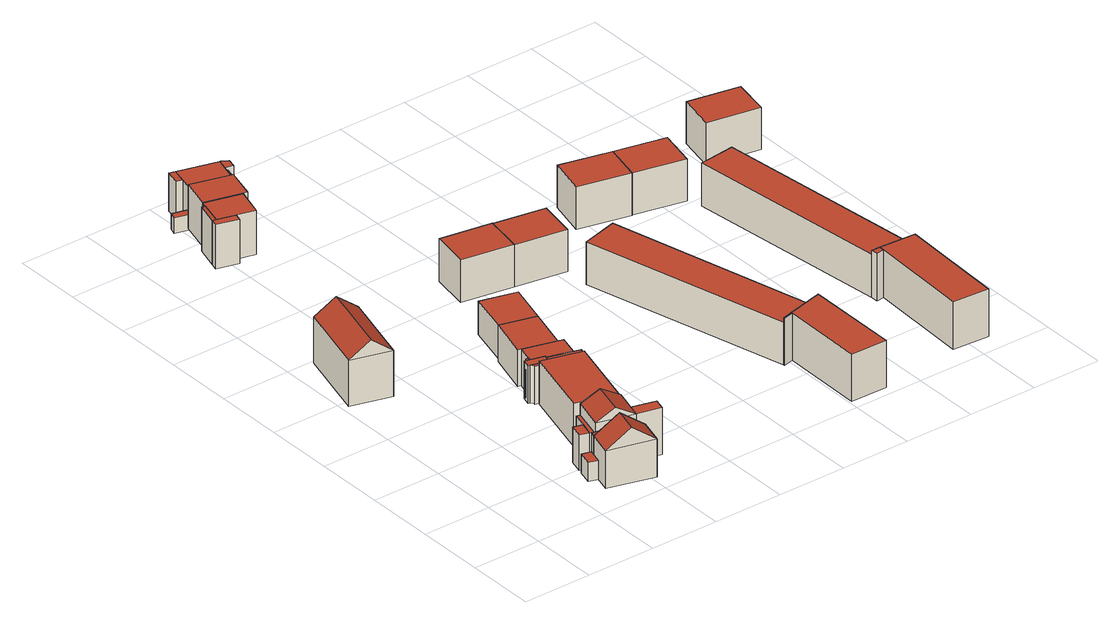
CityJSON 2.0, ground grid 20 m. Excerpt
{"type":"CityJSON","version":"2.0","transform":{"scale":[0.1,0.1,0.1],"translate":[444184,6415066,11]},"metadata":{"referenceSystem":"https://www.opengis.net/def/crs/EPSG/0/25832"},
"CityObjects":{
"building1":{"type":"Building","attributes":{"name":"PalmerstraÃe","function":"31001_1010","roofType":"3100","measuredHeight":17.87,"storeysAboveGround":4},"geometry":[{"type":"Solid","lod":"2","boundaries":[[[[0,1,2,3]],[[4,5,1,0]],[[6,7,5,4]],[[3,2,7,6]],[[0,8,4]],[[6,9,3]],[[3,9,8,0]],[[4,8,9,6]],[[1,5,7,2]]]],"semantics":{"surfaces":[{"type":"WallSurface"},{"type":"RoofSurface","Flaechenneigung":"53.3262063543218","Flaechenrichtung":"285.174370430867","Flaechengroesse":"165.221663962903"},{"type":"RoofSurface","Flaechenneigung":"53.3262239040258","Flaechenrichtung":"105.172777276042","Flaechengroesse":"165.224297874165"},{"type":"GroundSurface"}],"values":[[0,0,0,0,0,0,1,2,3]]}}]},
"building2":{"type":"Building","attributes":{"name":"PalmerstraÃe","function":"31001_1010"},"children":["building2-1","building2-2","building2-3"]},
"building2-1":{"type":"BuildingPart","attributes":{"roofType":"1000","measuredHeight":5.47,"storeysAboveGround":3},"parents":["building2"],"geometry":[{"type":"Solid","lod":"2","boundaries":[[[[10,11,12,13]],[[14,15,11,10]],[[16,17,15,14]],[[13,12,17,16]],[[14,10,13,16]],[[11,15,17,12]]]],"semantics":{"surfaces":[{"type":"WallSurface"},{"type":"RoofSurface","Flaechenneigung":"90","Flaechenrichtung":"0","Flaechengroesse":"11.9867697194976"},{"type":"GroundSurface"}],"values":[[0,0,0,0,1,2]]}}]},
"building2-2":{"type":"BuildingPart","attributes":{"roofType":"1000","measuredHeight":11.01,"storeysAboveGround":3},"parents":["building2"],"geometry":[{"type":"Solid","lod":"2","boundaries":[[[[18,19,20,21]],[[22,23,19,18]],[[24,15,23,22]],[[21,20,15,24]],[[22,18,21,24]],[[19,23,15,20]]]],"semantics":{"surfaces":[{"type":"WallSurface"},{"type":"RoofSurface","Flaechenneigung":"90","Flaechenrichtung":"0","Flaechengroesse":"14.927198244643"},{"type":"GroundSurface"}],"values":[[0,0,0,0,1,2]]}}]},
"building2-3":{"type":"BuildingPart","attributes":{"roofType":"3100","measuredHeight":16.11,"storeysAboveGround":3},"parents":["building2"],"geometry":[{"type":"Solid","lod":"2","boundaries":[[[[25,26,27,28]],[[29,30,26,25]],[[22,23,30,29]],[[28,27,23,22]],[[25,31,29]],[[22,32,28]],[[28,32,31,25]],[[29,31,32,22]],[[26,30,23,27]]]],"semantics":{"surfaces":[{"type":"WallSurface"},{"type":"RoofSurface","Flaechenneigung":"53.3570650582758","Flaechenrichtung":"105.169505049683","Flaechengroesse":"64.5925105386261"},{"type":"RoofSurface","Flaechenneigung":"53.3572821043724","Flaechenrichtung":"285.171115471322","Flaechengroesse":"64.5947381424266"},{"type":"GroundSurface"}],"values":[[0,0,0,0,0,0,1,2,3]]}}]},
"building3":{"type":"Building","attributes":{"name":"PalmerstraÃe","function":"31001_1010"},"children":["building3-1","building3-2","building3-3","building3-4"]},
"building3-1":{"type":"BuildingPart","attributes":{"roofType":"3100","measuredHeight":16.65,"storeysAboveGround":3},"parents":["building3"],"geometry":[{"type":"Solid","lod":"2","boundaries":[[[[33,34,35,36]],[[37,38,34,33]],[[39,40,38,37]],[[36,35,40,39]],[[33,41,37]],[[39,42,36]],[[36,42,41,33]],[[37,41,42,39]],[[34,38,40,35]]]],"semantics":{"surfaces":[{"type":"WallSurface"},{"type":"RoofSurface","Flaechenneigung":"60.4357226356546","Flaechenrichtung":"105.176088720947","Flaechengroesse":"60.1619145577677"},{"type":"RoofSurface","Flaechenneigung":"60.4354948181865","Flaechenrichtung":"285.185744306578","Flaechengroesse":"60.1607860718743"},{"type":"GroundSurface"}],"values":[[0,0,0,0,0,0,1,2,3]]}}]},
"building3-2":{"type":"BuildingPart","attributes":{"roofType":"1000","measuredHeight":10.23,"storeysAboveGround":3},"parents":["building3"],"geometry":[{"type":"Solid","lod":"2","boundaries":[[[[43,44,45,46]],[[47,48,44,43]],[[49,40,48,47]],[[46,45,40,49]],[[47,43,46,49]],[[44,48,40,45]]]],"semantics":{"surfaces":[{"type":"WallSurface"},{"type":"RoofSurface","Flaechenneigung":"90","Flaechenrichtung":"0","Flaechengroesse":"9.62189279402808"},{"type":"GroundSurface"}],"values":[[0,0,0,0,1,2]]}}]},
"building3-3":{"type":"BuildingPart","attributes":{"roofType":"1000","measuredHeight":13.58,"storeysAboveGround":3},"parents":["building3"],"geometry":[{"type":"Solid","lod":"2","boundaries":[[[[50,51,52,53]],[[54,55,51,50]],[[33,34,55,54]],[[53,52,34,33]],[[54,50,53,33]],[[51,55,34,52]]]],"semantics":{"surfaces":[{"type":"WallSurface"},{"type":"RoofSurface","Flaechenneigung":"90","Flaechenrichtung":"0","Flaechengroesse":"24.1473785843687"},{"type":"GroundSurface"}],"values":[[0,0,0,0,1,2]]}}]},
"building3-4":{"type":"BuildingPart","attributes":{"roofType":"1000","measuredHeight":10.23,"storeysAboveGround":3},"parents":["building3"],"geometry":[{"type":"Solid","lod":"2","boundaries":[[[[56,57,44,43]],[[58,59,57,56]],[[60,61,59,58]],[[43,44,61,60]],[[58,56,43,60]],[[57,59,61,44]]]],"semantics":{"surfaces":[{"type":"WallSurface"},{"type":"RoofSurface","Flaechenneigung":"90","Flaechenrichtung":"0","Flaechengroesse":"11.383692796248"},{"type":"GroundSurface"}],"values":[[0,0,0,0,1,2]]}}]},
"building4":{"type":"Building","attributes":{"name":"PalmerstraÃe","function":"31001_1010","yearOfConstruction":1968,"roofType":"1000","measuredHeight":12.56,"storeysAboveGround":4},"geometry":[{"type":"Solid","lod":"2","boundaries":[[[[62,63,64,65]],[[66,67,63,62]],[[68,69,67,66]],[[65,64,69,68]],[[66,62,65,68]],[[63,67,69,64]]]],"semantics":{"surfaces":[{"type":"WallSurface"},{"type":"RoofSurface","Flaechenneigung":"90","Flaechenrichtung":"0","Flaechengroesse":"257.862427987061"},{"type":"GroundSurface"}],"values":[[0,0,0,0,1,2]]}}]},
"building5":{"type":"Building","attributes":{"name":"PalmerstraÃe","function":"31001_1010"},"children":["building5-1","building5-2","building5-3","building5-4","building5-5"]},
"building5-1":{"type":"BuildingPart","attributes":{"roofType":"1000","measuredHeight":10.43,"storeysAboveGround":3},"parents":["building5"],"geometry":[{"type":"Solid","lod":"2","boundaries":[[[[70,71,72,73]],[[74,75,71,70]],[[76,77,75,74]],[[73,72,77,76]],[[74,70,73,76]],[[71,75,77,72]]]],"semantics":{"surfaces":[{"type":"WallSurface"},{"type":"RoofSurface","Flaechenneigung":"90","Flaechenrichtung":"0","Flaechengroesse":"40.1415553747765"},{"type":"GroundSurface"}],"values":[[0,0,0,0,1,2]]}}]},
"building5-2":{"type":"BuildingPart","attributes":{"roofType":"1000","measuredHeight":11.01,"storeysAboveGround":3},"parents":["building5"],"geometry":[{"type":"Solid","lod":"2","boundaries":[[[[78,79,80,81]],[[82,83,79,78]],[[84,85,83,82]],[[86,87,85,84]],[[81,80,87,86]],[[84,82,78,81,86]],[[79,83,85,87,80]]]],"semantics":{"surfaces":[{"type":"WallSurface"},{"type":"RoofSurface","Flaechenneigung":"90","Flaechenrichtung":"0","Flaechengroesse":"4.60245014057154"},{"type":"GroundSurface"}],"values":[[0,0,0,0,0,1,2]]}}]},
"building5-3":{"type":"BuildingPart","attributes":{"roofType":"1000","measuredHeight":10.88,"storeysAboveGround":3},"parents":["building5"],"geometry":[{"type":"Solid","lod":"2","boundaries":[[[[88,89,90,91]],[[92,71,89,88]],[[93,87,71,92]],[[91,90,87,93]],[[92,88,91,93]],[[89,71,87,90]]]],"semantics":{"surfaces":[{"type":"WallSurface"},{"type":"RoofSurface","Flaechenneigung":"90","Flaechenrichtung":"0","Flaechengroesse":"14.4697387849442"},{"type":"GroundSurface"}],"values":[[0,0,0,0,1,2]]}}]},
"building5-4":{"type":"BuildingPart","attributes":{"roofType":"1000","measuredHeight":10.59,"storeysAboveGround":3},"parents":["building5"],"geometry":[{"type":"Solid","lod":"2","boundaries":[[[[94,95,96,97]],[[98,99,95,94]],[[100,101,99,98]],[[97,96,101,100]],[[98,94,97,100]],[[95,99,101,96]]]],"semantics":{"surfaces":[{"type":"WallSurface"},{"type":"RoofSurface","Flaechenneigung":"90","Flaechenrichtung":"0","Flaechengroesse":"1.1325940558885"},{"type":"GroundSurface"}],"values":[[0,0,0,0,1,2]]}}]},
"building5-5":{"type":"BuildingPart","attributes":{"roofType":"1000","measuredHeight":10.59,"storeysAboveGround":3},"parents":["building5"],"geometry":[{"type":"Solid","lod":"2","boundaries":[[[[102,103,104,105]],[[106,107,103,102]],[[100,101,107,106]],[[105,104,101,100]],[[106,102,105,100]],[[103,107,101,104]]]],"semantics":{"surfaces":[{"type":"WallSurface"},{"type":"RoofSurface","Flaechenneigung":"90","Flaechenrichtung":"0","Flaechengroesse":"66.3403707200503"},{"type":"GroundSurface"}],"values":[[0,0,0,0,1,2]]}}]},
"building6":{"type":"Building","attributes":{"name":"PalmerstraÃe","function":"31001_1010","yearOfConstruction":1957,"roofType":"1000","measuredHeight":10.55,"storeysAboveGround":3},"geometry":[{"type":"Solid","lod":"2","boundaries":[[[[108,109,110,111]],[[112,113,109,108]],[[114,115,113,112]],[[111,110,115,114]],[[112,108,111,114]],[[109,113,115,110]]]],"semantics":{"surfaces":[{"type":"WallSurface"},{"type":"RoofSurface","Flaechenneigung":"90","Flaechenrichtung":"0","Flaechengroesse":"133.110974504643"},{"type":"GroundSurface"}],"values":[[0,0,0,0,1,2]]}}]},
"building7":{"type":"Building","attributes":{"name":"Sievekingsallee","function":"31001_1010"},"children":["building7-1","building7-2","building7-3"]},
"building7-1":{"type":"BuildingPart","attributes":{"roofType":"1000","measuredHeight":12.86,"storeysAboveGround":4},"parents":["building7"],"geometry":[{"type":"Solid","lod":"2","boundaries":[[[[116,117,118,119]],[[120,121,117,116]],[[122,123,121,120]],[[119,118,123,122]],[[120,116,119,122]],[[117,121,123,118]]]],"semantics":{"surfaces":[{"type":"WallSurface"},{"type":"RoofSurface","Flaechenneigung":"90","Flaechenrichtung":"0","Flaechengroesse":"13.676892886435"},{"type":"GroundSurface"}],"values":[[0,0,0,0,1,2]]}}]},
"building7-2":{"type":"BuildingPart","attributes":{"roofType":"1000","measuredHeight":12.87,"storeysAboveGround":4},"parents":["building7"],"geometry":[{"type":"Solid","lod":"2","boundaries":[[[[124,125,117,116]],[[126,127,125,124]],[[128,129,127,126]],[[116,117,129,128]],[[126,124,116,128]],[[125,127,129,117]]]],"semantics":{"surfaces":[{"type":"WallSurface"},{"type":"RoofSurface","Flaechenneigung":"90","Flaechenrichtung":"0","Flaechengroesse":"6.84069919198164"},{"type":"GroundSurface"}],"values":[[0,0,0,0,1,2]]}}]},
"building7-3":{"type":"BuildingPart","attributes":{"roofType":"1000","measuredHeight":12.87,"storeysAboveGround":4},"parents":["building7"],"geometry":[{"type":"Solid","lod":"2","boundaries":[[[[130,131,132,133]],[[134,135,131,130]],[[128,129,135,134]],[[133,132,129,128]],[[134,130,133,128]],[[131,135,129,132]]]],"semantics":{"surfaces":[{"type":"WallSurface"},{"type":"RoofSurface","Flaechenneigung":"90","Flaechenrichtung":"0","Flaechengroesse":"90.8068879222436"},{"type":"GroundSurface"}],"values":[[0,0,0,0,1,2]]}}]},
"building8":{"type":"Building","attributes":{"name":"PalmerstraÃe","function":"31001_1010","yearOfConstruction":1957,"roofType":"1000","measuredHeight":9.77,"storeysAboveGround":3},"geometry":[{"type":"Solid","lod":"2","boundaries":[[[[136,137,138,108]],[[139,140,137,136]],[[112,141,140,139]],[[108,138,141,112]],[[139,136,108,112]],[[137,140,141,138]]]],"semantics":{"surfaces":[{"type":"WallSurface"},{"type":"RoofSurface","Flaechenneigung":"90","Flaechenrichtung":"0","Flaechengroesse":"130.288778494715"},{"type":"GroundSurface"}],"values":[[0,0,0,0,1,2]]}}]},
"building9":{"type":"Building","attributes":{"name":"RitterstraÃe","function":"31001_1010","roofType":"1000","measuredHeight":12.79,"storeysAboveGround":4},"geometry":[{"type":"Solid","lod":"2","boundaries":[[[[142,143,144,145]],[[146,147,143,142]],[[148,149,147,146]],[[145,144,149,148]],[[146,142,145,148]],[[143,147,149,144]]]],"semantics":{"surfaces":[{"type":"WallSurface"},{"type":"RoofSurface","Flaechenneigung":"90","Flaechenrichtung":"0","Flaechengroesse":"109.086909002518"},{"type":"GroundSurface"}],"values":[[0,0,0,0,1,2]]}}]},
"building10":{"type":"Building","attributes":{"name":"RitterstraÃe","function":"31001_1010"},"children":["building10-1","building10-2","building10-3","building10-4","building10-5","building10-6"]},
"building10-1":{"type":"BuildingPart","attributes":{"roofType":"1000","measuredHeight":4.5,"storeysAboveGround":4},"parents":["building10"],"geometry":[{"type":"Solid","lod":"2","boundaries":[[[[150,151,152,153]],[[154,155,151,150]],[[156,157,155,154]],[[153,152,157,156]],[[154,150,153,156]],[[151,155,157,152]]]],"semantics":{"surfaces":[{"type":"WallSurface"},{"type":"RoofSurface","Flaechenneigung":"90","Flaechenrichtung":"0","Flaechengroesse":"10.0766811311139"},{"type":"GroundSurface"}],"values":[[0,0,0,0,1,2]]}}]},
"building10-2":{"type":"BuildingPart","attributes":{"roofType":"1000","measuredHeight":11.13,"storeysAboveGround":4},"parents":["building10"],"geometry":[{"type":"Solid","lod":"2","boundaries":[[[[158,159,160,161]],[[162,163,159,158]],[[164,165,163,162]],[[161,160,165,164]],[[162,158,161,164]],[[159,163,165,160]]]],"semantics":{"surfaces":[{"type":"WallSurface"},{"type":"RoofSurface","Flaechenneigung":"90","Flaechenrichtung":"0","Flaechengroesse":"99.1399891131624"},{"type":"GroundSurface"}],"values":[[0,0,0,0,1,2]]}}]},
"building10-3":{"type":"BuildingPart","attributes":{"roofType":"1000","measuredHeight":11.13,"storeysAboveGround":4},"parents":["building10"],"geometry":[{"type":"Solid","lod":"2","boundaries":[[[[166,167,168,169]],[[170,157,167,166]],[[164,165,157,170]],[[169,168,165,164]],[[170,166,169,164]],[[167,157,165,168]]]],"semantics":{"surfaces":[{"type":"WallSurface"},{"type":"RoofSurface","Flaechenneigung":"90","Flaechenrichtung":"0","Flaechengroesse":"14.0800540266147"},{"type":"GroundSurface"}],"values":[[0,0,0,0,1,2]]}}]},
"building10-4":{"type":"BuildingPart","attributes":{"roofType":"1000","measuredHeight":11.13,"storeysAboveGround":4},"parents":["building10"],"geometry":[{"type":"Solid","lod":"2","boundaries":[[[[171,172,173,174]],[[175,176,172,171]],[[162,163,176,175]],[[174,173,163,162]],[[175,171,174,162]],[[172,176,163,173]]]],"semantics":{"surfaces":[{"type":"WallSurface"},{"type":"RoofSurface","Flaechenneigung":"90","Flaechenrichtung":"0","Flaechengroesse":"1.58187036009357"},{"type":"GroundSurface"}],"values":[[0,0,0,0,1,2]]}}]},
"building10-5":{"type":"BuildingPart","attributes":{"roofType":"1000","measuredHeight":11.13,"storeysAboveGround":4},"parents":["building10"],"geometry":[{"type":"Solid","lod":"2","boundaries":[[[[177,178,159,158]],[[179,180,178,177]],[[181,182,180,179]],[[183,184,182,181]],[[158,159,184,183]],[[181,179,177,158,183]],[[178,180,182,184,159]]]],"semantics":{"surfaces":[{"type":"WallSurface"},{"type":"RoofSurface","Flaechenneigung":"90","Flaechenrichtung":"0","Flaechengroesse":"7.09880986995428"},{"type":"GroundSurface"}],"values":[[0,0,0,0,0,1,2]]}}]},
"building10-6":{"type":"BuildingPart","attributes":{"roofType":"1000","measuredHeight":11.13,"storeysAboveGround":4},"parents":["building10"],"geometry":[{"type":"Solid","lod":"2","boundaries":[[[[185,186,187,188]],[[189,190,186,185]],[[161,160,190,189]],[[188,187,160,161]],[[189,185,188,161]],[[186,190,160,187]]]],"semantics":{"surfaces":[{"type":"WallSurface"},{"type":"RoofSurface","Flaechenneigung":"90","Flaechenrichtung":"0","Flaechengroesse":"7.60125399712632"},{"type":"GroundSurface"}],"values":[[0,0,0,0,1,2]]}}]},
"building11":{"type":"Building","attributes":{"name":"Sievekingsallee","function":"31001_1010","yearOfConstruction":1957,"roofType":"1000","measuredHeight":12.39,"storeysAboveGround":4},"geometry":[{"type":"Solid","lod":"2","boundaries":[[[[191,192,193,194]],[[195,196,192,191]],[[197,198,196,195]],[[194,193,198,197]],[[195,191,194,197]],[[192,196,198,193]]]],"semantics":{"surfaces":[{"type":"WallSurface"},{"type":"RoofSurface","Flaechenneigung":"90","Flaechenrichtung":"0","Flaechengroesse":"168.422878486349"},{"type":"GroundSurface"}],"values":[[0,0,0,0,1,2]]}}]},
"building12":{"type":"Building","attributes":{"name":"Sievekingsallee","function":"31001_1010","yearOfConstruction":1968,"roofType":"1000","measuredHeight":12.31,"storeysAboveGround":4},"geometry":[{"type":"Solid","lod":"2","boundaries":[[[[199,200,196,201]],[[202,203,200,199]],[[204,198,203,202]],[[201,196,198,204]],[[202,199,201,204]],[[200,203,198,196]]]],"semantics":{"surfaces":[{"type":"WallSurface"},{"type":"RoofSurface","Flaechenneigung":"90","Flaechenrichtung":"0","Flaechengroesse":"168.854575491762"},{"type":"GroundSurface"}],"values":[[0,0,0,0,1,2]]}}]},
"building13":{"type":"Building","attributes":{"name":"Salingtwiete","function":"31001_1010"},"children":["building13-1","building13-2","building13-3"]},
"building13-1":{"type":"BuildingPart","attributes":{"roofType":"1000","measuredHeight":13.7,"storeysAboveGround":4},"parents":["building13"],"geometry":[{"type":"Solid","lod":"2","boundaries":[[[[205,206,207,208]],[[209,210,206,205]],[[211,212,210,209]],[[208,207,212,211]],[[209,205,208,211]],[[206,210,212,207]]]],"semantics":{"surfaces":[{"type":"WallSurface"},{"type":"RoofSurface","Flaechenneigung":"90","Flaechenrichtung":"0","Flaechengroesse":"275.22417418438"},{"type":"GroundSurface"}],"values":[[0,0,0,0,1,2]]}}]},
"building13-2":{"type":"BuildingPart","attributes":{"roofType":"1000","measuredHeight":13.7,"storeysAboveGround":4},"parents":["building13"],"geometry":[{"type":"Solid","lod":"2","boundaries":[[[[213,214,215,216]],[[217,218,214,213]],[[205,206,218,217]],[[216,215,206,205]],[[217,213,216,205]],[[214,218,206,215]]]],"semantics":{"surfaces":[{"type":"WallSurface"},{"type":"RoofSurface","Flaechenneigung":"90","Flaechenrichtung":"0","Flaechengroesse":"1.33285164569661"},{"type":"GroundSurface"}],"values":[[0,0,0,0,1,2]]}}]},
"building13-3":{"type":"BuildingPart","attributes":{"roofType":"1000","measuredHeight":12.52,"storeysAboveGround":4},"parents":["building13"],"geometry":[{"type":"Solid","lod":"2","boundaries":[[[[219,220,218,221]],[[222,223,220,219]],[[224,225,223,222]],[[221,218,225,224]],[[222,219,221,224]],[[220,223,225,218]]]],"semantics":{"surfaces":[{"type":"WallSurface"},{"type":"RoofSurface","Flaechenneigung":"90","Flaechenrichtung":"0","Flaechengroesse":"658.351231168427"},{"type":"GroundSurface"}],"values":[[0,0,0,0,1,2]]}}]},
"building14":{"type":"Building","attributes":{"name":"Sievekingsallee","function":"31001_1010","yearOfConstruction":1957,"roofType":"1000","measuredHeight":12.36,"storeysAboveGround":4},"geometry":[{"type":"Solid","lod":"2","boundaries":[[[[226,227,228,229]],[[230,231,227,226]],[[232,233,231,230]],[[229,228,233,232]],[[230,226,229,232]],[[227,231,233,228]]]],"semantics":{"surfaces":[{"type":"WallSurface"},{"type":"RoofSurface","Flaechenneigung":"90","Flaechenrichtung":"0","Flaechengroesse":"168.617750005573"},{"type":"GroundSurface"}],"values":[[0,0,0,0,1,2]]}}]},
"building15":{"type":"Building","attributes":{"name":"Salingtwiete","function":"31001_1010"},"children":["building15-1","building15-2","building15-3"]},
"building15-1":{"type":"BuildingPart","attributes":{"roofType":"1000","measuredHeight":13.76,"storeysAboveGround":4},"parents":["building15"],"geometry":[{"type":"Solid","lod":"2","boundaries":[[[[234,235,236,237]],[[238,239,235,234]],[[240,241,239,238]],[[237,236,241,240]],[[238,234,237,240]],[[235,239,241,236]]]],"semantics":{"surfaces":[{"type":"WallSurface"},{"type":"RoofSurface","Flaechenneigung":"90","Flaechenrichtung":"0","Flaechengroesse":"332.020972158929"},{"type":"GroundSurface"}],"values":[[0,0,0,0,1,2]]}}]},
"building15-2":{"type":"BuildingPart","attributes":{"roofType":"1000","measuredHeight":13.76,"storeysAboveGround":4},"parents":["building15"],"geometry":[{"type":"Solid","lod":"2","boundaries":[[[[242,243,244,245]],[[246,247,243,242]],[[237,236,247,246]],[[245,244,236,237]],[[246,242,245,237]],[[243,247,236,244]]]],"semantics":{"surfaces":[{"type":"WallSurface"},{"type":"RoofSurface","Flaechenneigung":"90","Flaechenrichtung":"0","Flaechengroesse":"4.09780037588124"},{"type":"GroundSurface"}],"values":[[0,0,0,0,1,2]]}}]},
"building15-3":{"type":"BuildingPart","attributes":{"roofType":"1000","measuredHeight":12.62,"storeysAboveGround":4},"parents":["building15"],"geometry":[{"type":"Solid","lod":"2","boundaries":[[[[248,249,247,250]],[[251,252,249,248]],[[253,254,252,251]],[[250,247,254,253]],[[251,248,250,253]],[[249,252,254,247]]]],"semantics":{"surfaces":[{"type":"WallSurface"},{"type":"RoofSurface","Flaechenneigung":"90","Flaechenrichtung":"0","Flaechengroesse":"633.548157967728"},{"type":"GroundSurface"}],"values":[[0,0,0,0,1,2]]}}]},
"building16":{"type":"Building","attributes":{"name":"Sievekingsallee","function":"31001_1010","yearOfConstruction":1957,"roofType":"1000","measuredHeight":12.21,"storeysAboveGround":4},"geometry":[{"type":"Solid","lod":"2","boundaries":[[[[255,256,257,230]],[[258,259,256,255]],[[232,260,259,258]],[[230,257,260,232]],[[258,255,230,232]],[[256,259,260,257]]]],"semantics":{"surfaces":[{"type":"WallSurface"},{"type":"RoofSurface","Flaechenneigung":"90","Flaechenrichtung":"0","Flaechengroesse":"168.77501399601"},{"type":"GroundSurface"}],"values":[[0,0,0,0,1,2]]}}]},
"building17":{"type":"Building","attributes":{"name":"Sievekingsallee","function":"31001_1010","yearOfConstruction":1957,"roofType":"1000","measuredHeight":12.26,"storeysAboveGround":4},"geometry":[{"type":"Solid","lod":"2","boundaries":[[[[261,262,263,264]],[[265,266,262,261]],[[267,268,266,265]],[[264,263,268,267]],[[265,261,264,267]],[[262,266,268,263]]]],"semantics":{"surfaces":[{"type":"WallSurface"},{"type":"RoofSurface","Flaechenneigung":"90","Flaechenrichtung":"0","Flaechengroesse":"168.439727989619"},{"type":"GroundSurface"}],"values":[[0,0,0,0,1,2]]}}]}
},
"vertices":[
[65,977,147],[65,977,13],[7,764,13],[7,764,147],[181,945,147],[181,945,13],[123,732,147],[123,732,13],[123,961,192],[65,748,192],
[268,169,67],[268,169,12],[257,126,12],[257,126,67],[295,162,67],[295,162,12],[283,119,67],[283,119,12],
[382,122,122],[382,122,12],[386,137,12],[386,137,122],[290,147,122],[290,147,12],[295,162,122],
[403,38,122],[403,38,12],[423,111,12],[423,111,122],[271,74,122],[271,74,12],[337,56,173],[357,129,173],
[410,130,148],[410,130,12],[436,224,12],[436,224,148],[306,159,148],[306,159,12],[331,252,148],[331,252,12],[358,145,179],[383,238,179],
[298,173,115],[298,173,12],[309,170,12],[309,170,115],[320,255,115],[320,255,12],[331,252,115],
[487,145,148],[487,145,12],[419,163,12],[419,163,148],[478,112,148],[478,112,12],
[271,180,115],[271,180,12],[282,220,115],[282,220,12],[309,213,115],[309,213,12],
[382,480,140],[382,480,15],[326,272,15],[326,272,140],[498,448,140],[498,448,15],[442,240,140],[442,240,15],
[426,512,117],[426,512,12],[415,471,12],[415,471,117],[518,486,117],[518,486,12],[507,446,117],[507,446,12],
[375,489,122],[375,489,12],[416,478,12],[416,478,122],[376,493,122],[376,493,12],[370,501,122],[370,501,12],[419,487,122],[419,487,12],
[372,527,121],[372,527,12],[365,503,12],[365,503,121],[426,512,121],[419,487,121],
[384,536,118],[384,536,12],[376,526,12],[376,526,118],[391,534,118],[391,534,12],[388,523,118],[388,523,12],
[513,548,118],[513,548,12],[403,578,12],[403,578,118],[498,491,118],[498,491,12],
[427,701,118],[427,701,12],[394,580,12],[394,580,118],[530,673,118],[530,673,12],[497,552,118],[497,552,12],
[161,1501,132],[161,1501,3],[155,1480,3],[155,1480,132],[222,1484,132],[222,1484,3],[217,1463,132],[217,1463,3],
[179,1566,132],[179,1566,3],[188,1563,132],[188,1563,3],[171,1498,132],[171,1498,3],
[297,1551,132],[297,1551,3],[193,1579,3],[193,1579,132],[275,1470,132],[275,1470,3],
[458,818,118],[458,818,20],[427,701,20],[562,791,118],[562,791,20],[530,673,20],
[216,1667,133],[216,1667,5],[193,1579,5],[193,1579,133],[333,1635,133],[333,1635,5],[309,1548,133],[309,1548,5],
[186,1697,45],[186,1697,0],[180,1677,0],[180,1677,45],[231,1685,45],[231,1685,0],[225,1664,45],[225,1664,0],
[365,1730,111],[365,1730,0],[252,1761,0],[252,1761,111],[343,1649,111],[343,1649,0],[229,1680,111],[229,1680,0],
[311,1641,111],[311,1641,0],[315,1656,0],[315,1656,111],[225,1664,111],
[357,1687,111],[357,1687,0],[353,1688,0],[353,1688,111],[347,1648,111],[347,1648,0],
[368,1730,111],[368,1730,0],[386,1718,111],[386,1718,0],[380,1693,111],[380,1693,0],[356,1699,111],[356,1699,0],
[223,1724,111],[223,1724,0],[240,1719,0],[240,1719,111],[234,1766,111],[234,1766,0],
[541,1080,138],[541,1080,14],[522,969,14],[522,969,138],[689,1055,138],[689,1055,14],[670,944,138],[670,944,14],
[837,1029,137],[837,1029,14],[689,1055,137],[818,919,137],[818,919,14],[670,944,137],
[992,249,157],[992,249,20],[989,4,20],[989,4,157],[1097,275,157],[1097,275,20],[1096,3,157],[1096,3,20],
[962,237,157],[962,237,20],[991,245,20],[991,245,157],[961,241,157],[961,241,20],
[810,835,145],[810,835,20],[961,241,145],[915,862,145],[915,862,20],[1064,267,145],[1064,267,20],
[983,1169,136],[983,1169,13],[957,1060,13],[957,1060,136],[1130,1135,136],[1130,1135,13],[1105,1026,136],[1105,1026,13],
[1459,348,155],[1459,348,17],[1353,354,17],[1353,354,155],[1443,35,155],[1443,35,17],[1338,42,155],[1338,42,17],
[1330,335,155],[1330,335,17],[1352,338,17],[1352,338,155],[1328,355,155],[1328,355,17],
[1262,948,143],[1262,948,17],[1328,355,143],[1366,959,143],[1366,959,17],[1434,350,143],[1434,350,17],
[1276,1102,136],[1276,1102,14],[1130,1135,14],[1252,993,136],[1252,993,14],[1105,1026,14],
[1565,1176,135],[1565,1176,13],[1416,1204,13],[1416,1204,135],[1545,1068,135],[1545,1068,13],[1394,1096,135],[1394,1096,13]
]}
